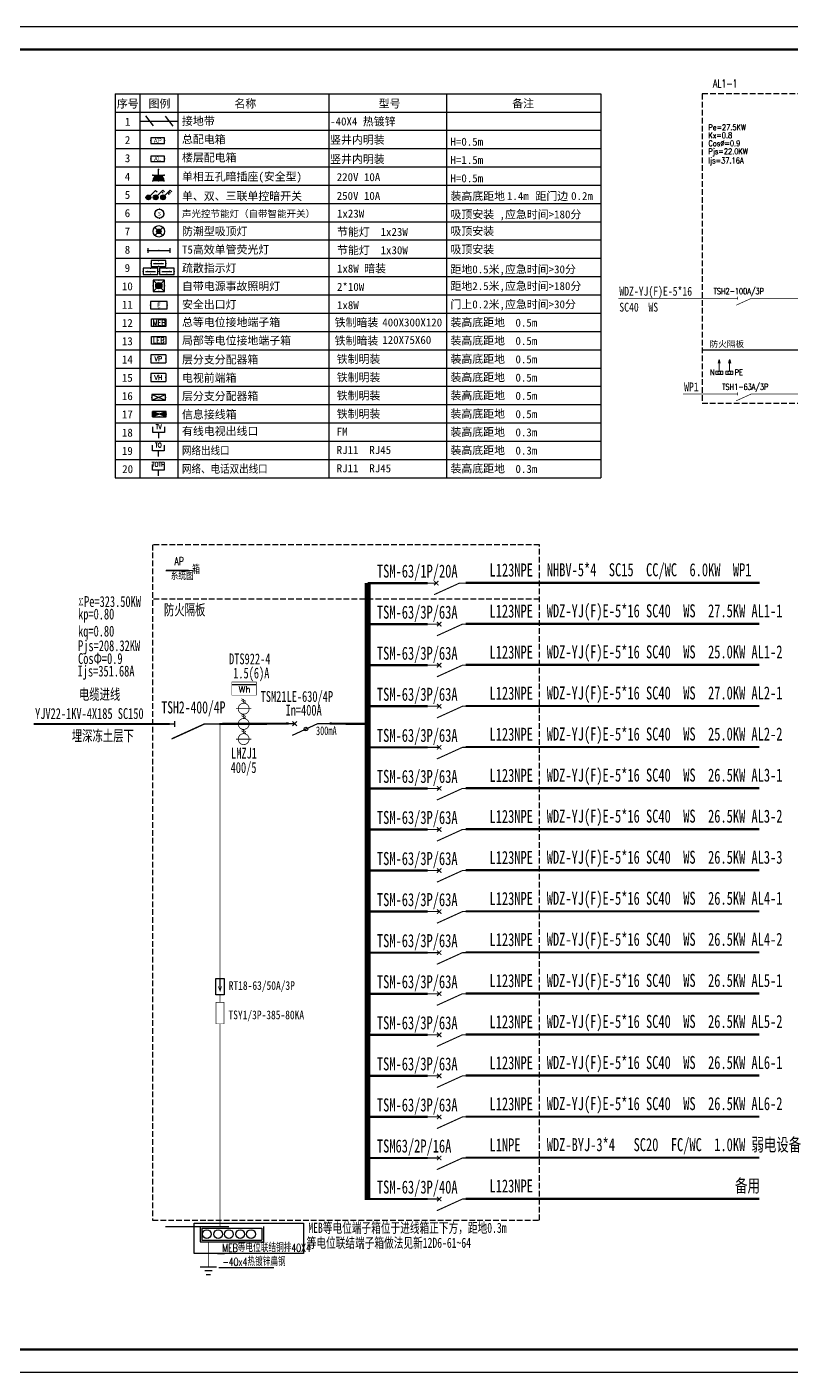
# Model space of a CAD drawing. Extents: x 552102 to 973302, y -80747 to 40012826.
# Drawn here: x 639712 to 673473, y 199322 to 258722 of the extents above; entities that cross this region are included whole.
import ezdxf
from ezdxf.enums import TextEntityAlignment as Align

# ---------------------------------------------------------------- set-up
doc = ezdxf.new("R2010")
doc.units = 0
doc.header["$LTSCALE"] = 1000
doc.header["$MEASUREMENT"] = 0
doc.linetypes.add('DASH', pattern=[0.35, 0.25, -0.1])
doc.linetypes.add('DASHED', pattern=[19.05, 12.7, -6.35])
for name, color, linetype in [('51', 7, 'Continuous'), ('ABDE_LIN', 1, 'Continuous'), ('DOTLN', 2, 'DASH'), ('DQ', 4, 'Continuous'), ('ELEMENT', 3, 'Continuous'), ('EQUIP', 3, 'Continuous'), ('EQUIP-动力', 3, 'Continuous'), ('EQUIP-照明', 3, 'Continuous'), ('EQUIP-箱柜', 3, 'Continuous'), ('EQUIP-通讯', 3, 'Continuous'), ('LGT', 7, 'Continuous'), ('LIN', 7, 'Continuous'), ('PUB_TEXT', 7, 'Continuous'), ('TEL_TEXT', 7, 'Continuous'), ('TWT_TITLE', 7, 'Continuous'), ('电气', 7, 'Continuous')]:
    doc.layers.add(name, color=color, linetype=linetype)
doc.layers.add('电气设计', color=3, linetype='Continuous', lineweight=20)
doc.styles.add('1030', font='COMPLEX.shx', dxfattribs={"width": 0.7, "bigfont": 'hztxt.shx'})
doc.styles.add('_COMPLEX', font='complex_.ttf', dxfattribs={"width": 0.6})
doc.styles.add('_SIMPLEX', font='SIMPLEX.shx', dxfattribs={"width": 0.6})
doc.styles.add('_TCH_LABEL', font='COMPLEX', dxfattribs={"bigfont": 'GBCBIG'})
doc.styles.add('_TEL_DIM', font='simhei.ttf', dxfattribs={"width": 0.8, "height": 3.5})
doc.styles.add('HJCHT', font='', dxfattribs={"width": 0.7})
doc.styles.add('hztxt', font='txt.shx', dxfattribs={"width": 0.7, "bigfont": 'hztxt.shx'})
doc.styles.add('ROMANT', font='romant__.ttf', dxfattribs={"height": 6})
doc.styles.get("Standard").update_dxf_attribs({"font": 'gbenor.shx', "bigfont": 'gbcbig.shx'})
doc.styles.add('TG_LINETYPE', font='SIMPLEX', dxfattribs={"width": 0.8, "height": 3, "bigfont": 'HZTXT'})
doc.styles.add('宋体', font='', dxfattribs={"width": 0.7})
doc.styles.get('HJCHT').set_extended_font_data('NSimSun')
doc.styles.get('宋体').set_extended_font_data('SimSun')
doc.linetypes.add('TG_接地', pattern='A,0.75,0,["/",TG_LINETYPE,S=0.05,R=-8.594367,X=-0.1,Y=-0.045],0.65,-0.13,0.13,-0.13', length=2)

# ---------------------------------------------------------------- blocks, each defined once
blk = doc.blocks.new('_LINKPT1')
blk.add_line((0, 0), (0, 0))
blk = doc.blocks.new('M_X10')
for p, q in [((0.15, 0.36), (0.63, 0.83)), ((0.4, 0.61), (0.54, 0.47)), ((0.51, 0.72), (0.65, 0.58)), ((0.63, 0.83), (0.77, 0.69))]:
    blk.add_line(p, q)
blk.add_circle((0, 0.21), 0.208)
for points in [[(-0.18, 0.31), (0.18, 0.31), (-0.21, 0.21), (0.21, 0.21)], [(-0.18, 0.1), (0.18, 0.1), (-0.21, 0.21), (0.21, 0.21)], [(-0.1, 0.39), (0.1, 0.39), (-0.18, 0.31), (0.18, 0.31)], [(-0.1, 0.03), (0.1, 0.03), (-0.18, 0.1), (0.18, 0.1)], [(0, 0.42), (0, 0.42), (-0.1, 0.39), (0.1, 0.39)], [(0, 0), (0, 0), (-0.1, 0.03), (0.1, 0.03)]]:
    blk.add_solid(points)
for p in [(-0.21, 0.21), (0, 0.42), (0.21, 0.21), (0, 0)]:
    blk.add_blockref('_LINKPT1', p)
at = {"width": 0.8, "flags": 9}
blk.add_attdef('A', (0, 0), '', height=0.00002, dxfattribs=at)
blk = doc.blocks.new('M_X6')
for p, q in [((0.15, 0.36), (0.63, 0.83)), ((0.51, 0.72), (0.65, 0.58)), ((0.63, 0.83), (0.77, 0.69))]:
    blk.add_line(p, q)
blk.add_circle((0, 0.21), 0.208)
for points in [[(-0.18, 0.31), (0.18, 0.31), (-0.21, 0.21), (0.21, 0.21)], [(-0.18, 0.1), (0.18, 0.1), (-0.21, 0.21), (0.21, 0.21)], [(-0.1, 0.39), (0.1, 0.39), (-0.18, 0.31), (0.18, 0.31)], [(-0.1, 0.03), (0.1, 0.03), (-0.18, 0.1), (0.18, 0.1)], [(0, 0.42), (0, 0.42), (-0.1, 0.39), (0.1, 0.39)], [(0, 0), (0, 0), (-0.1, 0.03), (0.1, 0.03)]]:
    blk.add_solid(points)
for p in [(-0.21, 0.21), (0, 0.42), (0.21, 0.21), (0, 0)]:
    blk.add_blockref('_LINKPT1', p)
at = {"width": 0.8, "flags": 9}
blk.add_attdef('A', (0, 0), '', height=0.00002, dxfattribs=at)
blk = doc.blocks.new('M_X2')
for p, q in [((0.15, 0.36), (0.63, 0.83)), ((0.63, 0.83), (0.77, 0.69))]:
    blk.add_line(p, q)
blk.add_circle((0, 0.21), 0.208)
for points in [[(-0.18, 0.31), (0.18, 0.31), (-0.21, 0.21), (0.21, 0.21)], [(-0.18, 0.1), (0.18, 0.1), (-0.21, 0.21), (0.21, 0.21)], [(-0.1, 0.39), (0.1, 0.39), (-0.18, 0.31), (0.18, 0.31)], [(-0.1, 0.03), (0.1, 0.03), (-0.18, 0.1), (0.18, 0.1)], [(0, 0.42), (0, 0.42), (-0.1, 0.39), (0.1, 0.39)], [(0, 0), (0, 0), (-0.1, 0.03), (0.1, 0.03)]]:
    blk.add_solid(points)
for p in [(-0.21, 0.21), (0, 0.42), (0.21, 0.21), (0, 0)]:
    blk.add_blockref('_LINKPT1', p)
at = {"width": 0.8, "flags": 9}
blk.add_attdef('A', (0, 0), '', height=0.00002, dxfattribs=at)
blk = doc.blocks.new('M_X41FTT')
for p, q in [((-0.5, 0.5), (-0.5, 1)), ((0.5, 0.5), (-0.5, 0.5)), ((0, 0.5), (0, 0)), ((0.5, 1), (0.5, 0.5))]:
    blk.add_line(p, q)
at = {"xscale": 0.002, "yscale": 0.002, "zscale": 0.002}
blk.add_blockref('_LINKPT1', (0, 0), dxfattribs=at)
at = {"style": '_COMPLEX', "width": 0.8, "flags": 8}
blk.add_attdef('$TEXT$', text='', height=0.4, dxfattribs=at).set_placement((0, 1), align=Align.MIDDLE_CENTER)
at = {"width": 0.8, "flags": 9}
blk.add_attdef('A', (0, 0), '', height=0.00002, dxfattribs=at)
blk = doc.blocks.new('$equip$00001676')
for p, q in [((0.65, 0.7), (-0.65, 0.7)), ((-0.65, 0.7), (-0.65, 0)), ((-0.65, 0), (0.65, 0)), ((0.65, 0.7), (0.65, 0))]:
    blk.add_line(p, q)
for p in [(-0.65, 0.35), (0, 0.7), (0, 0), (0.65, 0.35)]:
    blk.add_point(p)
at = {"style": '_TCH_LABEL', "flags": 8}
blk.add_attdef('$TEXT$', text='', height=0.4, dxfattribs=at).set_placement((0, 0.35), align=Align.MIDDLE_CENTER)
at = {"style": '_TCH_LABEL', "flags": 9}
blk.add_attdef('A', (0, 0), '', height=0.00002, dxfattribs=at)
blk = doc.blocks.new('$equip$00001149')
for p, q in [((-0.35, 0.35), (0.35, -0.35)), ((0.35, 0.35), (-0.35, -0.35))]:
    blk.add_line(p, q)
for radius in [0.5, 0.2]:
    blk.add_circle((0, 0), radius)
for points in [[(-0.17, 0.1), (0.17, 0.1), (-0.2, 0), (0.2, 0)], [(-0.17, -0.1), (0.17, -0.1), (-0.2, 0), (0.2, 0)], [(-0.1, 0.17), (0.1, 0.17), (-0.17, 0.1), (0.17, 0.1)], [(0, 0.2), (0, 0.2), (-0.1, 0.17), (0.1, 0.17)], [(-0.1, -0.17), (0.1, -0.17), (-0.17, -0.1), (0.17, -0.1)], [(0, -0.2), (0, -0.2), (-0.1, -0.17), (0.1, -0.17)]]:
    blk.add_solid(points)
at = {"flags": 9}
blk.add_attdef('A', (0, 0), '', height=0.00002, dxfattribs=at)
blk = doc.blocks.new('$equip$00001436')
for p, q in [((0.75, 0.6), (-0.75, 0.6)), ((-0.75, 0), (0.75, 0.6)), ((-0.75, 0.6), (0.75, 0)), ((-0.75, 0.6), (-0.75, 0)), ((-0.75, 0), (0.75, 0)), ((0.75, 0.6), (0.75, 0))]:
    blk.add_line(p, q)
for p in [(-0.75, 0.3), (0, 0.6), (0, 0), (0.75, 0.3)]:
    blk.add_point(p)
for points in [[(-0.75, 0.6), (0, 0.3), (-0.75, 0)], [(0.75, 0.6), (0, 0.3), (0.75, 0)]]:
    blk.add_solid(points)
at = {"style": '_TCH_LABEL', "flags": 9}
blk.add_attdef('A', (0, 0), '', height=0.00002, dxfattribs=at)
blk = doc.blocks.new('GFHTDRH')
at = {"layer": '电气'}
blk.add_lwpolyline([(-799512, -862205), (-798872, -862205), (-798872, -862540), (-799512, -862540)], close=True, dxfattribs=at)
at = {"layer": '电气', "style": '1030', "width": 0.7}
blk.add_text('MEB', height=250, dxfattribs=at).set_placement((-799447, -862499))
blk = doc.blocks.new('GFDHTRH')
at = {"layer": '电气'}
blk.add_lwpolyline([(-799512, -862971), (-798872, -862971), (-798872, -863306), (-799512, -863306)], close=True, dxfattribs=at)
at = {"layer": '电气', "style": '1030', "width": 0.7}
blk.add_text('LEB', height=250, dxfattribs=at).set_placement((-799439, -863265))
blk = doc.blocks.new('$equip$00001237')
for p, q in [((-0.5, 1.05), (-0.5, 1)), ((-0.5, 1), (0.5, 1)), ((0.5, 0.5), (-0.5, 0.5)), ((0, 0.5), (0, 0)), ((0.5, 1.05), (0.5, 1))]:
    blk.add_line(p, q)
blk.add_arc((0, 1), 0.5, 180, 0)
for p in [(-0.5, 0.5), (0, 1), (0, 0), (0.5, 0.5)]:
    blk.add_point(p)
for points in [[(0.43, 0.75), (-0.43, 0.75), (0.5, 1), (-0.5, 1)], [(0.25, 0.57), (-0.25, 0.57), (0.43, 0.75), (-0.43, 0.75)], [(0, 0.5), (0, 0.5), (0.25, 0.57), (-0.25, 0.57)]]:
    blk.add_solid(points)
at = {"flags": 9}
blk.add_attdef('A', (0, 0), '', height=0.00002, dxfattribs=at)
blk = doc.blocks.new('$equip$00001686')
for p, q in [((0.72, 0.6), (-0.72, 0.6)), ((-0.72, 0.6), (-0.72, 0)), ((-0.72, 0), (0.72, 0)), ((0.72, 0), (0.72, 0.6))]:
    blk.add_line(p, q)
at = {"color": 7}
blk.add_line((-0.48, 0.3), (0.48, 0.3), dxfattribs=at)
for p in [(-0.72, 0.3), (0, 0.6), (0, 0), (0.72, 0.3)]:
    blk.add_point(p)
blk.add_solid([(-0.24, 0.23), (-0.53, 0.3), (-0.24, 0.37)])
at = {"layer": 'TEL_TEXT', "style": '_TEL_DIM', "flags": 1}
blk.add_attdef('A', text='', height=0.00002, dxfattribs=at).set_placement((0, 0), align=Align.MIDDLE_CENTER)
blk = doc.blocks.new('$equip$00001687')
for p, q in [((0.72, 0.6), (-0.72, 0.6)), ((-0.72, 0.6), (-0.72, 0)), ((-0.72, 0), (0.72, 0)), ((0.72, 0), (0.72, 0.6))]:
    blk.add_line(p, q)
at = {"color": 7}
blk.add_line((-0.48, 0.3), (0.48, 0.3), dxfattribs=at)
for p in [(-0.72, 0.3), (0, 0.6), (0, 0), (0.72, 0.3)]:
    blk.add_point(p)
blk.add_solid([(0.24, 0.23), (0.53, 0.3), (0.24, 0.37)])
at = {"layer": 'TEL_TEXT', "style": '_TEL_DIM', "flags": 1}
blk.add_attdef('A', text='', height=0.00002, dxfattribs=at).set_placement((0, 0), align=Align.MIDDLE_CENTER)
blk = doc.blocks.new('$equip$00001685')
for p, q in [((0.72, 0.6), (-0.72, 0.6)), ((-0.72, 0.6), (-0.72, 0)), ((-0.72, 0), (0.72, 0)), ((0.72, 0), (0.72, 0.6))]:
    blk.add_line(p, q)
at = {"color": 7}
blk.add_line((-0.48, 0.3), (0.48, 0.3), dxfattribs=at)
for p in [(-0.72, 0.3), (0, 0.6), (0, 0), (0.72, 0.3)]:
    blk.add_point(p)
for points in [[(-0.24, 0.23), (-0.53, 0.3), (-0.24, 0.37)], [(0.24, 0.23), (0.53, 0.3), (0.24, 0.37)]]:
    blk.add_solid(points)
at = {"layer": 'TEL_TEXT', "style": '_TEL_DIM', "flags": 1}
blk.add_attdef('A', text='', height=0.00002, dxfattribs=at).set_placement((0, 0), align=Align.MIDDLE_CENTER)
blk = doc.blocks.new('$equip$00001167')
for p, q in [((-0.43, 0.43), (0.43, -0.43)), ((-0.43, -0.43), (0.43, 0.43))]:
    blk.add_line(p, q)
blk.add_lwpolyline([(-0.5, 0.5), (-0.5, -0.5), (0.5, -0.5), (0.5, 0.5)], close=True)
blk.add_circle((0, 0), 0.275)
for p in [(-0.5, 0), (0, 0.5), (0.5, 0), (0, -0.5)]:
    blk.add_point(p)
for points in [[(-0.24, 0.14), (0.24, 0.14), (-0.27, 0), (0.27, 0)], [(-0.24, -0.14), (0.24, -0.14), (-0.27, 0), (0.27, 0)], [(-0.14, 0.24), (0.14, 0.24), (-0.24, 0.14), (0.24, 0.14)], [(0, 0.27), (0, 0.27), (-0.14, 0.24), (0.14, 0.24)], [(-0.14, -0.24), (0.14, -0.24), (-0.24, -0.14), (0.24, -0.14)], [(0, -0.27), (0, -0.27), (-0.14, -0.24), (0.14, -0.24)]]:
    blk.add_solid(points)
at = {"flags": 9}
blk.add_attdef('A', (0, 0), '', height=0.00002, dxfattribs=at)
blk = doc.blocks.new('$equip$00001776')
for p, q in [((0.72, 0.66), (-0.72, 0.66)), ((-0.72, 0.66), (-0.72, 0)), ((-0.72, 0), (0.72, 0)), ((0.72, 0), (0.72, 0.66))]:
    blk.add_line(p, q)
for p in [(-0.72, 0.33), (0, 0.66), (0, 0), (0.72, 0.33)]:
    blk.add_point(p)
at = {"color": 7, "style": '_TEL_DIM'}
blk.add_attdef('$TEXT$', text='', height=0.4, dxfattribs=at).set_placement((0, 0.33), align=Align.MIDDLE_CENTER)
at = {"color": 7, "style": '_TEL_DIM', "flags": 1}
blk.add_attdef('A', text='', height=0.00002, dxfattribs=at).set_placement((0, 0), align=Align.MIDDLE_CENTER)
blk = doc.blocks.new('$equip$00001159')
for p, q in [((-1.2, 0.25), (-1.2, -0.25)), ((-1.2, 0), (1.2, 0)), ((1.2, 0.25), (1.2, -0.25))]:
    blk.add_line(p, q)
at = {"const_width": 0.14}
blk.add_lwpolyline([(-1.2, 0), (1.2, 0)], dxfattribs=at)
at = {"layer": 'EQUIP-照明'}
for p in [(-1.2, 0), (0, 0), (1.2, 0)]:
    blk.add_point(p, dxfattribs=at)
at = {"layer": 'EQUIP-照明', "flags": 9}
blk.add_attdef('A', (0, 0), '', height=0.00002, dxfattribs=at)
blk = doc.blocks.new('$equip$00001866')
for p, q in [((0.75, 0.3), (-0.75, 0.3)), ((-0.75, 0.3), (0.75, -0.3)), ((-0.75, -0.3), (0.75, 0.3)), ((-0.75, 0.3), (-0.75, -0.3)), ((0.75, -0.3), (0.75, 0.3)), ((-0.75, -0.3), (0.75, -0.3))]:
    blk.add_line(p, q)
for p in [(-0.75, 0), (0, 0.3), (0.75, 0), (0, -0.3)]:
    blk.add_point(p)
at = {"layer": 'TEL_TEXT', "style": '_TEL_DIM', "flags": 1}
blk.add_attdef('A', text='', height=0.00002, dxfattribs=at).set_placement((0, 0), align=Align.MIDDLE_CENTER)
blk = doc.blocks.new('$element$00000205')
at = {"const_width": 0.0233}
for points in [[(0, 0), (0, -1)], [(-0.467, -0.267), (-0.467, -0.733)], [(0.467, -0.267), (0.467, -0.733)], [(-0.3, -0.5), (-0.167, -0.5)], [(-0.211, -0.433), (-0.294, -0.567)], [(-0.158, -0.433), (-0.242, -0.567)], [(0.167, -0.5), (0.3, -0.5)], [(0.256, -0.433), (0.172, -0.567)], [(0.308, -0.433), (0.225, -0.567)], [(0.633, -0.5), (0.767, -0.5)], [(0.722, -0.433), (0.639, -0.567)], [(0.775, -0.433), (0.692, -0.567)]]:
    blk.add_lwpolyline(points, dxfattribs=at)
for points in [[(-0.467, -0.333, 1), (-0.467, -0.667, 1), (-0.467, -0.333)], [(0, -0.333, 1), (0, -0.667, 1), (0, -0.333)], [(0.467, -0.333, 1), (0.467, -0.667, 1), (0.467, -0.333)]]:
    blk.add_lwpolyline(points, format="xyb", close=True, dxfattribs=at)
at = {"flags": 9}
blk.add_attdef('S', (0, 0), '', height=0.00000667, dxfattribs=at)
blk = doc.blocks.new('$element$00000591')
blk.add_line((0.173, 0), (0.173, -1))
at = {"const_width": 0.0233}
blk.add_lwpolyline([(-0.267, 0), (0.267, 0), (0.267, -1), (-0.267, -1), (-0.267, 0)], dxfattribs=at)
at = {"style": '_SIMPLEX'}
blk.add_text('Wh', height=0.2667, rotation=270, dxfattribs=at).set_placement((-0.161, -0.281))
at = {"flags": 9}
blk.add_attdef('S', (0, 0), '', height=0.00000667, dxfattribs=at)
blk.add_attdef('S', (0, 0), '', height=0.00000667, dxfattribs=at)
blk.add_attdef('S', (0, 0), '', height=0.00000667, dxfattribs=at)
blk = doc.blocks.new('$element$00000578')
at = {"const_width": 0.0233}
for points in [[(0, 0), (0, -0.25)], [(0, -1), (0, -0.75), (-0.25, -0.2)], [(-0.05, -0.25), (0.05, -0.25)]]:
    blk.add_lwpolyline(points, dxfattribs=at)
at = {"flags": 9}
blk.add_attdef('S', (0, 0), '', height=0.00000667, dxfattribs=at)
blk = doc.blocks.new('$element$00000497')
at = {"const_width": 0.0233}
for points in [[(0, 0), (0, -0.25)], [(0, -1), (0, -0.75), (-0.25, -0.2)], [(-0.047, -0.297), (0.047, -0.203)], [(-0.047, -0.203), (0.047, -0.297)]]:
    blk.add_lwpolyline(points, dxfattribs=at)
at = {"flags": 9}
blk.add_attdef('S', (0, 0), '', height=0.00000667, dxfattribs=at)
blk = doc.blocks.new('$equip$00002698')
for p, q in [((-0.75, 0.6), (-0.75, 0)), ((0.75, 0.6), (-0.75, 0.6)), ((-0.75, 0), (0.75, 0)), ((0.75, 0), (0.75, 0.6))]:
    blk.add_line(p, q)
at = {"const_width": 0.05}
blk.add_lwpolyline([(-0.75, 0.6), (-0.75, 0), (0.75, 0), (0.75, 0.6), (-0.75, 0.6), (-0.75, 0)], dxfattribs=at)
for p in [(-0.75, 0.3), (0, 0.6), (0, 0), (0.75, 0.3)]:
    blk.add_point(p)
at = {"color": 7}
blk.add_attdef('$TEXT$', text='', height=0.5, dxfattribs=at).set_placement((0, 0.3), align=Align.MIDDLE_CENTER)
at = {"color": 7, "style": '_TEL_DIM', "flags": 1}
for tag in ['A', 'REMARK']:
    blk.add_attdef(tag, text='', height=0.00002, dxfattribs=at).set_placement((0, 0), align=Align.MIDDLE_CENTER)
blk = doc.blocks.new('$equip$00002837')
at = {"const_width": 0.05}
blk.add_lwpolyline([(0.5, 0, 1), (-0.5, 0, 1), (0.5, 0, -0.854586)], format="xyb", dxfattribs=at)
blk.add_circle((0, 0), 0.5)
for p in [(-0.5, 0), (0, 0.5), (0.5, 0), (0, -0.5)]:
    blk.add_point(p)
at = {"color": 7, "style": '_TEL_DIM'}
blk.add_attdef('$TEXT$', text='', height=0.4, dxfattribs=at).set_placement((0, 0), align=Align.MIDDLE_CENTER)
at = {"color": 7, "style": '_TEL_DIM', "flags": 1}
for tag in ['A', 'REMARK']:
    blk.add_attdef(tag, text='', height=0.00002, dxfattribs=at).set_placement((0, 0), align=Align.MIDDLE_CENTER)
blk = doc.blocks.new('fgrtgw')
at = {"layer": '电气设计', "color": 0, "linetype": 'Continuous'}
for p, q in [((145945, 587685), (145877, 587430)), ((145945, 586881), (145945, 587685)), ((145945, 587685), (146013, 587431))]:
    blk.add_line(p, q, dxfattribs=at)
blk.add_lwpolyline([(145709, 586881), (146182, 586881), (146182, 586667), (145709, 586667)], close=True, dxfattribs=at)
blk.add_circle((145945, 586781), 100, dxfattribs=at)
blk = doc.blocks.new('fgrwgr')
at = {"layer": '51', "color": 0, "linetype": 'Continuous'}
blk.add_line((146715, 587685), (146783, 587431), dxfattribs=at)
at = {"layer": '电气设计', "color": 0, "linetype": 'Continuous'}
for p, q in [((146715, 587685), (146647, 587430)), ((146715, 586881), (146715, 587685))]:
    blk.add_line(p, q, dxfattribs=at)
blk.add_lwpolyline([(146479, 586881), (146952, 586881), (146952, 586667), (146479, 586667)], close=True, dxfattribs=at)
blk.add_circle((146715, 586781), 100, dxfattribs=at)
blk = doc.blocks.new('SFGSRG')
at = {"layer": '电气', "color": 3, "xscale": 0.8999999999068677, "yscale": 0.900000000372529, "zscale": 0.9}
for name, p in [('fgrtgw', (-218270, -333376)), ('fgrwgr', (-218338, -333376))]:
    blk.add_blockref(name, p, dxfattribs=at)
at = {"layer": '电气', "color": 3, "style": '1030', "width": 0.7}
for s, p in [('N', (-87488, 194573)), ('PE', (-85968, 194573))]:
    blk.add_text(s, height=350, dxfattribs=at).set_placement(p)
blk = doc.blocks.new('$element$00000519')
at = {"const_width": 0.0233}
for points in [[(0, 0), (0, -0.25)], [(0, -1), (0, -0.75), (-0.25, -0.2)], [(-0.05, -0.25), (0.05, -0.25)]]:
    blk.add_lwpolyline(points, dxfattribs=at)
at = {"flags": 9}
blk.add_attdef('S', (0, 0), '', height=0.00000667, dxfattribs=at)

msp = doc.modelspace()

# ---------------------------------------------------------------- linework, layer by layer
msp.add_line((669539, 244463), (678198, 244463))
at = {"color": 0, "linetype": 'TG_接地'}
msp.add_line((648126, 204556), (648435, 204556), dxfattribs=at)
at = {"color": 4, "const_width": 28.6}
for points in [[(665840, 246742), (670798, 246742)], [(671734, 246742), (673909, 246742)], [(668701, 242519), (670798, 242519)], [(673915, 242507), (672006, 242507)]]:
    msp.add_lwpolyline(points, dxfattribs=at)
at = {"const_width": 26.2}
msp.add_lwpolyline([(642137, 233437), (642179, 233496), (642023, 233496), (642093, 233346), (642023, 233197), (642179, 233197), (642137, 233255)], dxfattribs=at)
for points in [[(651030, 227958), (651544, 227958)], [(651441, 227444), (652571, 227958), (653085, 227958)], [(651447, 227861), (651641, 228055)], [(651447, 228055), (651641, 227861)]]:
    msp.add_lwpolyline(points)
msp.add_lwpolyline([(648055, 215980), (648055, 216704), (648434, 216704), (648434, 215980)], close=True)
at = {"ltscale": 0.05}
for points in [[(647572, 203803), (647895, 203803)], [(647633, 203637), (647830, 203637)]]:
    msp.add_lwpolyline(points, dxfattribs=at)
msp.add_circle((652040, 227716), 81)
at = {"layer": 'ABDE_LIN', "color": 4, "linetype": 'Continuous', "const_width": 98.6}
for points in [[(659093, 234176), (659875, 234176)], [(659875, 234176), (672078, 234176)], [(659092, 232363), (659873, 232363)], [(659873, 232363), (672076, 232363)], [(659092, 230549), (659873, 230549)], [(659873, 230549), (672076, 230549)], [(659092, 228736), (659873, 228736)], [(659873, 228736), (672076, 228736)], [(659092, 226923), (659873, 226923)], [(659873, 226923), (672076, 226923)], [(659092, 225109), (659873, 225109)], [(659873, 225109), (672076, 225109)], [(659092, 223296), (659873, 223296)], [(659873, 223296), (672076, 223296)], [(659092, 221483), (659873, 221483)], [(659873, 221483), (672076, 221483)], [(659092, 219669), (659873, 219669)], [(659873, 219669), (672076, 219669)], [(659092, 217856), (659873, 217856)], [(659873, 217856), (672076, 217856)], [(659092, 216043), (659873, 216043)], [(659873, 216043), (672076, 216043)], [(659092, 214230), (659873, 214230)], [(659873, 214230), (672076, 214230)], [(659092, 212416), (659873, 212416)], [(659873, 212416), (672076, 212416)], [(659092, 210603), (659873, 210603)], [(659873, 210603), (672076, 210603)], [(659092, 208790), (659873, 208790)], [(659873, 208790), (672076, 208790)], [(659092, 206976), (659873, 206976)], [(659873, 206976), (672076, 206976)]]:
    msp.add_lwpolyline(points, dxfattribs=at)
at = {"layer": 'DOTLN', "linetype": 'DASH'}
msp.add_line((662356, 233446), (645261, 233446), dxfattribs=at)
at = {"layer": 'DOTLN', "color": 1, "linetype": 'DASH'}
msp.add_lwpolyline([(669539, 242107), (678198, 242107), (678198, 255760), (669539, 255760)], close=True, dxfattribs=at)
at = {"layer": 'DOTLN', "linetype": 'DASH'}
msp.add_lwpolyline([(645261, 206024), (662356, 206024), (662356, 235858), (645261, 235858)], close=True, dxfattribs=at)
at = {"layer": 'DQ', "color": 7}
for p, q in [((645835, 205748), (648636, 205748)), ((647369, 205748), (647369, 205074)), ((647446, 205671), (650093, 205671)), ((647446, 205671), (647446, 205151)), ((650093, 205671), (650093, 205151)), ((650170, 205748), (650170, 205074)), ((647369, 205074), (650170, 205074)), ((647446, 205151), (650093, 205151)), ((647365, 203970), (648089, 203970)), ((648196, 203946), (650626, 203946))]:
    msp.add_line(p, q, dxfattribs=at)
at = {"layer": 'DQ', "color": 7, "const_width": 32.9}
for points in [[(648244, 227942), (648244, 216704)], [(648244, 215980), (648244, 215651)], [(648244, 214697), (648244, 205748)]]:
    msp.add_lwpolyline(points, dxfattribs=at)
at = {"layer": 'DQ', "color": 7, "linetype": 'DASHED', "const_width": 30.7}
msp.add_lwpolyline([(647727, 205074), (647727, 203970)], dxfattribs=at)
at = {"layer": 'DQ', "color": 7}
for centre in [(647661, 205418), (648161, 205418), (648638, 205418), (649136, 205418), (649613, 205418)]:
    msp.add_circle(centre, 193, dxfattribs=at)
at = {"layer": 'EQUIP'}
for p, q in [((643619, 255772), (665069, 255772)), ((643619, 255772), (643619, 238812)), ((644709, 255772), (644709, 238812)), ((646374, 255772), (646374, 238812)), ((653049, 255772), (653049, 238812)), ((658253, 255772), (658253, 238812)), ((665069, 255772), (665069, 238812)), ((643619, 254961), (665069, 254961)), ((643619, 254160), (665069, 254160)), ((643619, 253353), (665069, 253353)), ((643619, 252545), (665069, 252545)), ((643619, 252545), (665069, 252545)), ((643619, 251737), (665069, 251737)), ((643619, 250929), (665069, 250929)), ((643619, 250121), (665069, 250121)), ((643619, 249313), (665069, 249313)), ((643619, 248505), (665069, 248505)), ((643619, 247697), (665069, 247697)), ((643619, 246890), (665069, 246890)), ((643619, 246082), (665069, 246082)), ((643619, 245274), (665069, 245274)), ((643619, 244463), (665069, 244463)), ((643619, 243659), (665069, 243659)), ((643619, 242851), (665069, 242851)), ((643619, 242851), (665069, 242851)), ((643619, 242043), (665069, 242043)), ((643619, 241235), (665069, 241235)), ((643619, 241235), (665069, 241235)), ((643619, 240428), (665069, 240428)), ((643619, 239620), (665069, 239620)), ((643619, 238812), (665069, 238812))]:
    msp.add_line(p, q, dxfattribs=at)
at = {"layer": 'EQUIP-照明', "color": 6, "const_width": 260}
msp.add_lwpolyline([(654769, 234163), (654759, 206916)], dxfattribs=at)
at = {"layer": 'LGT', "color": 2, "linetype": 'DASHED'}
msp.add_lwpolyline([(647109, 205899), (651936, 205899), (651936, 204552), (647109, 204552)], close=True, dxfattribs=at)
at = {"layer": 'LIN', "color": 1, "linetype": 'Continuous'}
for p, q in [((644739, 254565), (646362, 254565)), ((644959, 254797), (645297, 254358)), ((645824, 254776), (646162, 254337))]:
    msp.add_line(p, q, dxfattribs=at)
at = {"layer": 'LIN', "color": 4, "linetype": 'Continuous', "const_width": 98.6}
for points in [[(657414, 234163), (654769, 234163)], [(657413, 232350), (654768, 232350)], [(657413, 230537), (654768, 230537)], [(657413, 228723), (654768, 228723)], [(646022, 227942), (640015, 227942)], [(648217, 227942), (651279, 227958)], [(654772, 227946), (653085, 227958)], [(657413, 226910), (654768, 226910)], [(657413, 225097), (654768, 225097)], [(657413, 223283), (654768, 223283)], [(657413, 221470), (654768, 221470)], [(657413, 219657), (654768, 219657)], [(657413, 217844), (654768, 217844)], [(657413, 216030), (654768, 216030)], [(657413, 214217), (654768, 214217)], [(657413, 212404), (654768, 212404)], [(657413, 210590), (654768, 210590)], [(657413, 208777), (654768, 208777)], [(657413, 206964), (654768, 206964)]]:
    msp.add_lwpolyline(points, dxfattribs=at)
at = {"layer": 'TEL_TEXT'}
msp.add_line((645852, 234713), (646869, 234713), dxfattribs=at)
at = {"layer": 'TEL_TEXT', "const_width": 17.9}
msp.add_lwpolyline([(645855, 234752), (646862, 234752)], dxfattribs=at)
at = {"layer": 'TWT_TITLE', "color": 1}
msp.add_lwpolyline([(636202, 199322), (720302, 199322), (720302, 258722), (636202, 258722)], close=True, dxfattribs=at)
at = {"layer": 'TWT_TITLE', "color": 1, "const_width": 100}
msp.add_lwpolyline([(638702, 200322), (719302, 200322), (719302, 257722), (638702, 257722)], close=True, dxfattribs=at)
at = {"layer": '电气设计', "color": 0}
for points, const_width in [([(648316, 216364), (648249, 216142), (648161, 216364)], 27.1), ([(648243, 216181), (648243, 216704)], 45.1)]:
    msp.add_lwpolyline(points, dxfattribs=dict(at, const_width=const_width))
at = {"layer": '电气设计', "color": 0, "const_width": 21.5}
msp.add_lwpolyline([(648422, 215651), (648064, 215651), (648064, 214697), (648422, 214697)], close=True, dxfattribs=at)

# ---------------------------------------------------------------- block references
at = {"xscale": 1438.588043683279, "yscale": 1438.588043683279, "zscale": 1438.58804368334, "rotation": 90}
msp.add_blockref('$element$00000205', (648570, 227944), dxfattribs=at)
at = {"layer": 'ELEMENT', "xscale": 1237.5, "yscale": 1237.5, "zscale": 1237.5, "rotation": 90}
for p in [(670798, 246742), (670798, 242519)]:
    msp.add_blockref('$element$00000519', p, dxfattribs=at)
at = {"layer": 'ELEMENT', "color": 2, "xscale": 2055.125776697521, "yscale": 2055.125776697521, "zscale": 2055.125776697336, "rotation": 90}
for p in [(657285, 234163), (657413, 232350), (657413, 230537), (657413, 228723), (657413, 226910), (657413, 225097), (657413, 223283), (657413, 221470), (657413, 219657), (657413, 217844), (657413, 216030), (657413, 214217), (657413, 212404), (657413, 210590), (657413, 208777), (657413, 206964)]:
    msp.add_blockref('$element$00000497', p, dxfattribs=at)
at = {"layer": 'ELEMENT', "color": 1, "xscale": 2642.035968000022, "yscale": 2642.035968000022, "zscale": 2642.035968, "rotation": 90}
msp.add_blockref('$element$00000578', (645575, 227942), dxfattribs=at)
at = {"layer": 'EQUIP', "color": 0, "xscale": 504.8999999999069, "yscale": 504.9000000000233, "zscale": 504.9}
for name, p in [('M_X2', (645079, 251085)), ('M_X6', (645402, 251091)), ('M_X10', (645730, 251091))]:
    msp.add_blockref(name, p, dxfattribs=at)
for p, values in [((645533, 240556), {'$TEXT$': 'TV'}), ((645519, 239748), {'$TEXT$': 'TO'}), ((645519, 238900), {'$TEXT$': 'TOTP'})]:
    msp.add_blockref('M_X41FTT', p, dxfattribs=at).add_auto_attribs(values)
at = {"layer": 'EQUIP-动力', "color": 1, "xscale": 504.8999999999069, "yscale": 504.9000000000233, "zscale": 504.9, "rotation": 180}
msp.add_blockref('$equip$00001237', (645526, 252425), dxfattribs=at)
at = {"layer": 'EQUIP-照明', "xscale": 400, "yscale": 400, "zscale": 400}
msp.add_blockref('$equip$00002837', (645567, 250470), dxfattribs=at).add_auto_attribs({'$TEXT$': 'S'})
at = {"layer": 'EQUIP-照明', "xscale": 504.8999999999069, "yscale": 504.9000000000233, "zscale": 504.9}
msp.add_blockref('$equip$00001149', (645542, 249695), dxfattribs=at)
at = {"layer": 'EQUIP-照明', "color": 1, "ltscale": 5}
for name, p, xscale, yscale, zscale in [('$equip$00001159', (645542, 248845), 403.9199999999255, 403.9199999999255, 403.92), ('$equip$00001685', (645527, 248139), 453.6000000000931, 453.5999999999767, 453.6), ('$equip$00001686', (645170, 247791), 453.6000000000931, 453.5999999999767, 453.6), ('$equip$00001687', (645891, 247791), 453.6000000000931, 453.5999999999767, 453.6), ('$equip$00001167', (645542, 247292), 504.8999999999069, 504.9000000000233, 504.9)]:
    msp.add_blockref(name, p, dxfattribs=dict(at, xscale=xscale, yscale=yscale, zscale=zscale))
at = {"layer": 'EQUIP-照明', "color": 1, "ltscale": 5, "xscale": 504.8999999999069, "yscale": 504.9000000000233, "zscale": 504.9}
msp.add_blockref('$equip$00001776', (645542, 246271), dxfattribs=at).add_auto_attribs({'$TEXT$': 'E'})
at = {"layer": 'EQUIP-照明', "xscale": 1078.941032762622, "yscale": 1078.941032762622, "zscale": 1078.941032762505, "rotation": 90}
msp.add_blockref('$element$00000591', (648766, 229502), dxfattribs=at)
at = {"layer": 'EQUIP-箱柜', "xscale": 400, "yscale": 400, "zscale": 400}
for p, values in [((645487, 253580), {'$TEXT$': 'AP'}), ((645487, 252772), {'$TEXT$': 'AL'})]:
    msp.add_blockref('$equip$00002698', p, dxfattribs=at).add_auto_attribs(values)
at = {"layer": 'EQUIP-箱柜', "xscale": 403.9199999999255, "yscale": 403.9199999999255, "zscale": 403.92, "rotation": 180}
msp.add_blockref('$equip$00001436', (645558, 241741), dxfattribs=at)
at = {"layer": 'EQUIP-通讯', "xscale": 504.8999999999069, "yscale": 504.9000000000233, "zscale": 504.9}
for p, values in [((645519, 243889), {'$TEXT$': 'VP'}), ((645519, 243064), {'$TEXT$': 'VH'})]:
    msp.add_blockref('$equip$00001676', p, dxfattribs=at).add_auto_attribs(values)
at = {"layer": 'EQUIP-通讯', "xscale": 400, "yscale": 400, "zscale": 400}
msp.add_blockref('$equip$00001866', (645534, 242364), dxfattribs=at)
at = {"layer": '电气'}
for name, p, xscale, yscale, zscale in [('GFHTDRH', (1452558, 1116485), 1.00980000034906, 1.009800000116229, 1.0098), ('GFDHTRH', (1452558, 1116485), 1.00980000034906, 1.009800000116229, 1.0098), ('SFGSRG', (732415, 104290), 0.7146562495370744, 0.7146562495370744, 0.7146562495507874)]:
    msp.add_blockref(name, p, dxfattribs=dict(at, xscale=xscale, yscale=yscale, zscale=zscale))

# ---------------------------------------------------------------- texts
at = {"style": 'HJCHT', "width": 0.7}
for s, height, p in [('TSM-63/1P/20A', 575.44, (655177, 234405)), ('L123NPE', 575.4, (660150, 234453)), ('NHBV-5*4  SC15  CC/WC  6.0KW  WP1', 575.44, (662680, 234464)), ('Pe=323.50KW', 479.53, (642239, 233108)), ('kp=0.80', 479.5, (641974, 232557)), ('防火隔板', 479.5, (645766, 232743)), ('TSM-63/3P/63A', 575.44, (655176, 232591)), ('L123NPE', 575.4, (660149, 232640)), ('WDZ-YJ(F)E-5*16 SC40  WS  27.5KW AL1-1', 575.44, (662678, 232651)), ('kq=0.80', 479.5, (641974, 231802)), ('Pjs=208.32KW', 479.53, (641974, 231158)), ('CosΦ=0.9', 479.5, (641974, 230590)), ('TSM-63/3P/63A', 575.44, (655176, 230778)), ('L123NPE', 575.4, (660149, 230826)), ('WDZ-YJ(F)E-5*16 SC40  WS  25.0KW AL1-2', 575.44, (662678, 230838)), ('Ijs=351.68A', 479.53, (641954, 230039)), ('DTS922-4', 479.5, (648644, 230576)), ('1.5(6)A', 479.5, (648826, 229952)), ('  电缆进线', 479.5, (641553, 229013)), ('TSM21LE-630/4P', 479.53, (650040, 228917)), ('TSM-63/3P/63A', 575.44, (655176, 228965)), ('L123NPE', 575.4, (660149, 229013)), ('WDZ-YJ(F)E-5*16 SC40  WS  27.0KW AL2-1', 575.44, (662678, 229024)), ('In=400A', 479.5, (651139, 228314)), ('埋深冻土层下', 479.5, (641695, 227183)), ('300mA', 383.6, (652483, 227451)), ('TSM-63/3P/63A', 575.44, (655176, 227151)), ('L123NPE', 575.4, (660149, 227200)), ('WDZ-YJ(F)E-5*16 SC40  WS  25.0KW AL2-2', 575.44, (662678, 227211)), ('LMZJ1', 479.5, (648734, 226416)), ('400/5', 479.5, (648713, 225777)), ('TSM-63/3P/63A', 575.44, (655176, 225338)), ('L123NPE', 575.4, (660149, 225386)), ('WDZ-YJ(F)E-5*16 SC40  WS  26.5KW AL3-1', 575.44, (662678, 225398)), ('TSM-63/3P/63A', 575.44, (655176, 223525)), ('L123NPE', 575.4, (660149, 223573)), ('WDZ-YJ(F)E-5*16 SC40  WS  26.5KW AL3-2', 575.44, (662678, 223584)), ('TSM-63/3P/63A', 575.44, (655176, 221712)), ('L123NPE', 575.4, (660149, 221760)), ('WDZ-YJ(F)E-5*16 SC40  WS  26.5KW AL3-3', 575.44, (662678, 221771)), ('TSM-63/3P/63A', 575.44, (655176, 219898)), ('L123NPE', 575.4, (660149, 219947)), ('WDZ-YJ(F)E-5*16 SC40  WS  26.5KW AL4-1', 575.44, (662678, 219958)), ('TSM-63/3P/63A', 575.44, (655176, 218085)), ('L123NPE', 575.4, (660149, 218133)), ('WDZ-YJ(F)E-5*16 SC40  WS  26.5KW AL4-2', 575.44, (662678, 218145)), ('TSM-63/3P/63A', 575.44, (655176, 216272)), ('L123NPE', 575.4, (660149, 216320)), ('WDZ-YJ(F)E-5*16 SC40  WS  26.5KW AL5-1', 575.44, (662678, 216331)), ('TSM-63/3P/63A', 575.44, (655176, 214458)), ('L123NPE', 575.4, (660149, 214507)), ('WDZ-YJ(F)E-5*16 SC40  WS  26.5KW AL5-2', 575.44, (662678, 214518)), ('TSM-63/3P/63A', 575.44, (655176, 212645)), ('L123NPE', 575.4, (660149, 212693)), ('WDZ-YJ(F)E-5*16 SC40  WS  26.5KW AL6-1', 575.44, (662678, 212705)), ('WDZ-YJ(F)E-5*16 SC40  WS  26.5KW AL6-2', 575.44, (662678, 210891)), ('TSM-63/3P/63A', 575.44, (655176, 210832)), ('L123NPE', 575.4, (660149, 210880)), ('WDZ-BYJ-3*4   SC20  FC/WC  1.0KW 弱电设备', 575.44, (662678, 209078)), ('TSM63/2P/16A', 575.44, (655176, 209019)), ('L1NPE', 575.4, (660149, 209067)), ('备用', 575.4, (670996, 207265)), ('TSM-63/3P/40A', 575.44, (655176, 207205)), ('L123NPE', 575.4, (660149, 207253)), ('MEB等电位端子箱位于进线箱正下方，距地0.3m', 447.55, (652146, 205470)), ('等电位联结端子箱做法见新12D6-61~64', 447.55, (652072, 204809))]:
    msp.add_text(s, height=height, dxfattribs=at).set_placement(p)
msp.add_text('TSH2-400/4P', height=539.85, dxfattribs=at).set_placement((647069, 228407), align=Align.CENTER)
at = {"color": 1, "style": 'HJCHT', "width": 0.7}
msp.add_text('   YJV22-1KV-4X185 SC150', height=479.53, dxfattribs=at).set_placement((639389, 228162))
at = {"flags": 9}
msp.add_attdef('S', (651030, 227958), '带漏电流保护的断路器', height=0.0137, rotation=90, dxfattribs=at)
at = {"layer": 'LIN', "style": 'ROMANT', "width": 0.7}
for s, p in [('TSH2-100A/3P', (670050, 247052)), ('TSH1-63A/3P', (670430, 242829))]:
    msp.add_text(s, height=271.57, dxfattribs=at).set_placement(p, align=Align.MIDDLE_LEFT)
at = {"layer": 'LIN', "style": '宋体'}
msp.add_text('防火隔板', height=271.6, dxfattribs=at).set_placement((669871, 244583))
at = {"layer": 'PUB_TEXT', "style": 'hztxt', "width": 0.7}
for s, height, p in [('MEB等电位联结铜排40X4', 358.04, (648341, 204626)), ('-40x4热镀锌扁钢', 358, (648348, 204010))]:
    msp.add_text(s, height=height, dxfattribs=at).set_placement(p)
at = {"layer": 'TEL_TEXT', "style": '1030', "width": 0.7}
for s, height, p in [('AL1-1', 357.3, (670022, 256044)), ('Pe=27.5KW', 251.6, (669818, 254161)), ('Kx=0.8', 251.6, (669818, 253808)), ('Cos%%C=0.9', 251.6, (669818, 253454)), ('Pjs=22.0KW', 251.6, (669818, 253100)), ('Ijs=37.16A', 251.6, (669818, 252697)), ('AP', 357.3, (646231, 234953)), ('系统图', 357.3, (646066, 234302)), ('箱', 357, (647016, 234570))]:
    msp.add_text(s, height=height, dxfattribs=at).set_placement(p)
at = {"layer": '电气', "color": 0, "style": '宋体'}
for s, height, p in [('序号', 353.4, (644168, 255344)), ('图例', 353.4, (645568, 255344)), ('名称', 353.4, (649364, 255344)), ('型号', 353.4, (655736, 255344)), ('备注', 353.4, (661634, 255348)), ('1', 353, (644163, 254535)), ('2', 353, (644161, 253727)), ('3', 353, (644159, 252920)), ('4', 353, (644157, 252112)), ('5', 353, (644156, 251304)), ('6', 353, (644154, 250496)), ('7', 353, (644152, 249688)), ('8', 353, (644154, 248880)), ('9', 353, (644152, 248072)), ('10', 353.4, (644150, 247265)), ('11', 353.4, (644150, 246457)), ('12', 353.4, (644150, 245649)), ('13', 353.4, (644150, 244842)), ('14', 353.4, (644150, 244034)), ('15', 353.4, (644150, 243226)), ('16', 353.4, (644150, 242418)), ('17', 353.4, (644150, 241611)), ('18', 353.4, (644150, 240803)), ('19', 353.4, (644150, 239996)), ('20', 353.4, (644163, 239191))]:
    msp.add_text(s, height=height, dxfattribs=at).set_placement(p, align=Align.MIDDLE)
for s, height, p in [('接地带', 353.4, (646564, 254390)), ('-40X4 热镀锌', 353.4, (653109, 254371)), ('总配电箱', 353.4, (646564, 253582)), ('竖井内明装', 353.4, (653109, 253563)), ('H=0.5m', 353.4, (658425, 253476)), ('楼层配电箱', 353.4, (646564, 252774)), ('竖井内明装', 353.4, (653109, 252705)), ('H=1.5m', 353.4, (658425, 252669)), ('单相五孔暗插座(安全型)', 353.43, (646564, 251936)), ('220V 10A', 353.4, (653399, 251913)), ('H=0.5m', 353.4, (658425, 251861)), ('单、双、三联单控暗开关', 353.43, (646564, 251075)), ('250V 10A', 353.4, (653399, 251085)), ('装高底距地', 353.4, (658425, 251074)), ('1.4m', 353.4, (660920, 251078)), ('距门边', 353.4, (662181, 251074)), ('0.2m', 353.4, (663754, 251078)), ('声光控节能灯（自带智能开关）', 300, (646564, 250322)), ('吸顶安装 ,应急时间>180分', 353.43, (658425, 250266)), ('1x23W', 353.4, (653411, 250302)), ('防潮型吸顶灯', 353.4, (646564, 249520)), ('节能灯  1x23W', 353.4, (653411, 249494)), ('吸顶安装', 353.4, (658425, 249529)), ('T5高效单管荧光灯', 353.4, (646564, 248712)), ('节能灯  1x30W', 353.4, (653411, 248686)), ('吸顶安装', 353.4, (658425, 248721)), ('疏散指示灯', 353.4, (646564, 247895)), ('1x8W 暗装', 353.4, (653411, 247875)), ('距地0.5米,应急时间>30分', 353.43, (658425, 247839)), ('自带电源事故照明灯', 353.4, (646564, 247094)), ('2*10W', 353.4, (653411, 247067)), ('距地2.5米,应急时间>180分', 353.43, (658425, 247102)), ('安全出口灯', 353.4, (646564, 246286)), ('1x8W ', 353.4, (653411, 246259)), ('门上0.2米,应急时间>30分', 353.43, (658425, 246294)), ('总等电位接地端子箱', 353.4, (646564, 245505)), ('铁制暗装', 353.4, (653306, 245495)), ('400X300X120', 353.43, (655412, 245495)), ('装高底距地', 353.4, (658425, 245501)), ('0.5m', 353.4, (661296, 245485)), ('局部等电位接地端子箱', 353.4, (646564, 244697)), ('铁制暗装', 353.4, (653306, 244688)), ('120X75X60', 353.4, (655412, 244721)), ('装高底距地', 353.4, (658425, 244694)), ('0.5m', 353.4, (661296, 244677)), ('层分支分配器箱', 353.4, (646564, 243855)), ('铁制明装', 353.4, (653399, 243877)), ('装高底距地', 353.4, (658425, 243883)), ('0.5m', 353.4, (661296, 243867)), ('电视前端箱', 353.4, (646564, 243047)), ('铁制明装', 353.4, (653399, 243069)), ('装高底距地', 353.4, (658425, 243075)), ('0.5m', 353.4, (661296, 243059)), ('层分支分配器箱', 353.4, (646564, 242243)), ('铁制明装', 353.4, (653399, 242265)), ('装高底距地', 353.4, (658425, 242271)), ('0.5m', 353.4, (661296, 242255)), ('信息接线箱', 353.4, (646564, 241431)), ('铁制明装', 353.4, (653399, 241457)), ('装高底距地', 353.4, (658425, 241463)), ('0.5m', 353.4, (661296, 241447)), ('有线电视出线口', 353.4, (646564, 240693)), ('FM', 353.4, (653399, 240671)), ('装高底距地', 353.4, (658425, 240658)), ('0.3m', 353.4, (661296, 240642)), ('RJ11  RJ45', 353.4, (653399, 239863)), ('装高底距地', 353.4, (658425, 239851)), ('0.3m', 353.4, (661296, 239835)), ('RJ11  RJ45', 353.4, (653399, 239055)), ('装高底距地', 353.4, (658425, 239043)), ('0.3m', 353.4, (661296, 239027))]:
    msp.add_text(s, height=height, dxfattribs=at).set_placement(p)
at = {"layer": '电气', "color": 0, "style": '宋体', "width": 0.85}
for s, p in [('网络出线口', (646564, 239840)), ('网络、电话双出线口', (646564, 239032))]:
    msp.add_text(s, height=353.4, dxfattribs=at).set_placement(p)
at = {"layer": '电气设计', "color": 0, "style": '宋体', "width": 0.8}
for s, height, p in [('WDZ-YJ(F)E-5*16', 393.72, (665884, 246853)), ('SC40  WS', 393.7, (665884, 246150)), ('WP1', 393.7, (668746, 242629)), ('RT18-63/50A/3P', 383.62, (648629, 216201)), ('TSY1/3P-385-80KA', 383.62, (648618, 214904))]:
    msp.add_text(s, height=height, dxfattribs=at).set_placement(p)

doc.saveas('drawing.dxf')
